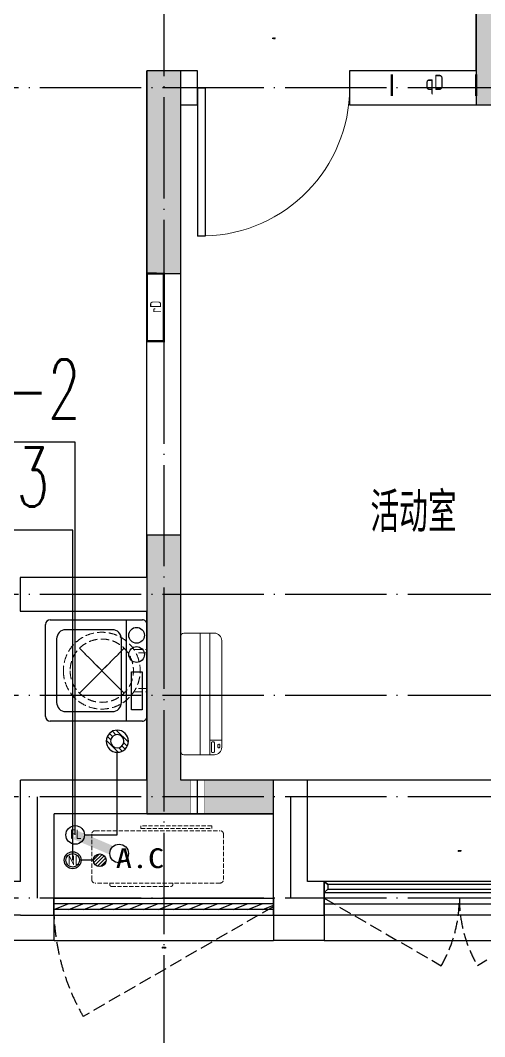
# Model space of a CAD drawing. Extents: x 27938 to 1507990, y 110129 to 923079.
# Drawn here: x 836366 to 839117, y 363004 to 369024 of the extents above; entities that cross this region are included whole.
import ezdxf

# ---------------------------------------------------------------- set-up
doc = ezdxf.new("R2010")
doc.units = 0
doc.header["$LTSCALE"] = 1000
doc.header["$MEASUREMENT"] = 0
for name, pattern in [('$1$DASH', [0.35, 0.25, -0.1]), ('DASH', [0.35, 0.25, -0.1]), ('DOTE', [2.4200000000000004, 2, -0.2, 0.02, -0.2])]:
    doc.linetypes.add(name, pattern=pattern)
for name, color, linetype in [('3-栏杆1', 135, 'Continuous'), ('3.5方案汇报，与郭总、侯月琴确定户型_t8$0$2020.03.04 -1安徽标准化洋房户型(UA）_t8_t8$0$看线', 154, 'Continuous'), ('COLUMN', 9, 'Continuous'), ('DIM_凝结', 150, 'Continuous'), ('DIM_废水', 31, 'Continuous'), ('DOTE', 1, 'Continuous'), ('EQUIP_地漏', 7, 'Continuous'), ('LVTRY', 6, 'Continuous'), ('PIPE-废水', 31, 'TG_F'), ('PUB_HATCH', 8, 'Continuous'), ('PUB_TEXT', 4, 'Continuous'), ('VPIPE-凝结', 150, 'N'), ('VPIPE-废水', 31, 'Continuous'), ('WALL', 9, 'Continuous'), ('WINDOW', 4, 'Continuous'), ('WINDOW_TEXT', 7, 'Continuous'), ('机电标识类', 1, 'Continuous'), ('看线', 251, 'Continuous')]:
    doc.layers.add(name, color=color, linetype=linetype)
for name, color, linetype, lineweight in [('EQUIP-消防', 3, 'Continuous', 20), ('平面-空调室内机', 176, 'Continuous', 9), ('平面-空调预留孔', 173, 'Continuous', 15), ('空调', 76, 'Continuous', 13), ('粉刷', 251, 'Continuous', 9)]:
    doc.layers.add(name, color=color, linetype=linetype, lineweight=lineweight)
doc.styles.add('_TCH_WINDOW', font='SIMPLEX.shx', dxfattribs={"width": 0.7, "height": 3.5, "bigfont": 'GBCBIG.shx'})
doc.styles.add('_TWT_SERIAL', font='SIMPLEX', dxfattribs={"width": 0.8, "height": 3.5, "bigfont": 'HZTXT'})
doc.styles.get("Standard").update_dxf_attribs({"font": 'gbenor.shx', "bigfont": 'gbcbig.shx'})
doc.styles.add('TG_LINETYPE', font='SIMPLEX', dxfattribs={"width": 0.8, "height": 3, "bigfont": 'HZTXT'})
doc.styles.add('房间名称', font='TSSDENG', dxfattribs={"width": 0.8, "bigfont": 'HZTXT'})
doc.styles.add('黑体', font='simhei.ttf')
doc.linetypes.add('N', pattern='A,3,-0.2,["N",Standard,S=0.25,R=0,X=-0.1,Y=-0.115],-0.2', length=3.4)
doc.linetypes.add('TG_F', pattern='A,2,-0.3,["F",TG_LINETYPE,S=0.1,R=0,X=-0.23,Y=-0.15],0', length=2.3)

# ---------------------------------------------------------------- blocks, each defined once
blk = doc.blocks.new('GDGDGDSDA')
at = {"layer": 'DOTE', "color": 0, "linetype": 'DOTE', "ltscale": 0.3}
for p, q in [((428635.0362220362, 370658.3318268224), (428634.7978358797, 359558.331827242)), ((471334.8193115436, 366358.3318253069), (417334.819312298, 366358.3318263437)), ((471334.8193115436, 363358.3318186834), (417334.819312298, 363358.3318186834)), ((471334.8193115436, 362758.3318186833), (417334.819312298, 362758.3318186833)), ((471334.8193115436, 362158.331827242), (417334.819312298, 362158.331827242)), ((427884.8536739056, 362158.331827242), (427884.8407881674, 361558.331827242)), ((429384.8236075286, 362158.331827242), (429384.8364932667, 361558.331827242)), ((471334.8193115436, 361558.331827242), (417334.819312298, 361558.331827242))]:
    blk.add_line(p, q, dxfattribs=at)
blk = doc.blocks.new('GFDGFSDFGD')
at = {"layer": 'PUB_HATCH'}
for points in [[(431966.5784036494, 370823.7242366532), (431316.5776486206, 370823.7237811558), (431316.5776486206, 370623.7235008508), (431766.5784036494, 370623.7242366532), (431766.5784024601, 368523.7281419866), (432166.5784024601, 368523.7281419866), (432166.5784024601, 368723.7281419866), (431966.5784025923, 368723.7281419866)], [(429816.5903770567, 368723.7167772611), (429816.5903740046, 367523.7257142118), (430016.5903773749, 367523.7239627372), (430016.5903773351, 368723.7167773817)], [(430566.578403281, 364323.7167694948), (430566.578403281, 364523.7167694647), (430016.5903762192, 364523.7167694846), (430016.5903769424, 365973.7087152099), (429816.5903769735, 365973.7087152099), (429816.5903762192, 364323.7167694846)]]:
    blk.add_hatch(color=0, dxfattribs=at).paths.add_polyline_path(points)
at = {"layer": 'COLUMN', "color": 0}
for p, q in [((431766.5784036494, 370623.7242366532), (431766.5784024601, 368523.7281419866)), ((429816.5903770567, 368723.7167772611), (429816.5903740046, 367523.7257142118)), ((430016.5903773351, 368723.7167773817), (429816.5903770567, 368723.7167772611)), ((430016.5903773749, 367523.7239627372), (430016.5903773351, 368723.7167773817)), ((431766.5784024601, 368523.7281419866), (432166.5784024601, 368523.7281419866)), ((429816.5903740046, 367523.7257142118), (430016.5903773749, 367523.7239627372)), ((430016.5903769424, 365973.7087152099), (429816.5903769735, 365973.7087152099)), ((429816.5903769735, 365973.7087152099), (429816.5903762192, 364323.7167694846)), ((430016.5903762192, 364523.7167694846), (430016.5903769424, 365973.7087152099)), ((430566.578403281, 364523.7167694647), (430016.5903762192, 364523.7167694846)), ((430566.578403281, 364323.7167694948), (430566.578403281, 364523.7167694647)), ((429816.5903762192, 364323.7167694846), (430566.578403281, 364323.7167694948))]:
    blk.add_line(p, q, dxfattribs=at)
blk = doc.blocks.new('dongkong')
blk.add_wipeout([(-603756.0415179721, 210770.96306340612), (-603756.0415180603, 210570.80961624245), (-603836.0415181214, 210570.80961593534), (-603836.0415181519, 210770.96306307407)])
at = {"layer": '机电标识类', "color": 250, "linetype": 'DASH', "ltscale": 400}
for p, q in [((-603796.0415180789, 210770.9630630909), (-603796.0415180789, 210570.8096162414)), ((-603896.0415180789, 210670.6929921169), (-603696.0415180789, 210670.6929921169))]:
    blk.add_line(p, q, dxfattribs=at)
at = {"layer": '空调', "color": 6, "linetype": 'DASH', "const_width": 2}
blk.add_lwpolyline([(-603756.0415180789, 210770.9630630909), (-603756.0415180789, 210570.8096162414), (-603836.0415180789, 210570.8096162414), (-603836.0415180789, 210770.9630630909)], close=True, dxfattribs=at)
blk = doc.blocks.new('A$C001338C2')
for p, q in [((844.9999883423079, 303.6000072514144), (54.99998834231155, 303.6000543390692)), ((109.0525457565491, 214.7673082745569), (109.0525510513944, 303.6000511174025)), ((-1.49359439092e-05, 248.6000576173246), (-2.84423585981e-05, 22.0000576172315)), ((899.9999715576414, 22.00000397306576), (899.9999850640525, 248.6000039731589)), ((21.99997024633922, 5.63059293199e-05), (877.9999702463392, 5.2843679441e-06))]:
    blk.add_line(p, q)
at = {"lineweight": 5}
for p, q in [((899.9999830474662, 214.7672611304297), (-1.69525337697e-05, 214.7673147745954)), ((899.9999787804518, 143.1781611304468), (-2.12195482163e-05, 143.1782147746126))]:
    blk.add_line(p, q, dxfattribs=at)
for points in [[(89.24090579471158, 226.3562818807586), (22.19125331861505, 226.3562858772129, -0.414213562372504), (16.6912536464406, 231.8562862050385), (16.69125431894281, 243.1390318179401, -0.414213562373095), (22.19125464676836, 248.6390314901146), (89.24090712286488, 248.6390274936603, -0.414213562373095), (94.74090679503934, 243.1390271658347), (94.74090612253713, 231.8562815529331, -0.414213562373095)], [(73.08482630450817, 275.0144977724194), (56.77886350143308, 275.0144987443309, -0.414213562373095), (51.27886382925863, 280.5144990721565), (51.27886400034913, 283.3844664433818, -0.414213562373095), (56.77886432817468, 288.8844661155563), (73.08482713124977, 288.8844651436448, -0.4142135623732024), (78.58482680342422, 283.3844648158192), (78.58482663233372, 280.5144974445939, -0.414213562373095)]]:
    blk.add_lwpolyline(points, format="xyb", close=True)
for centre, radius, start, end in [((54.99998506405609, 248.6000543390692), 55.0000000000001, 89.99999658490542, 179.9999965849054), ((844.9999850640525, 248.6000072514144), 55.0000000000001, 359.9999965849054, 89.99999658490542), ((21.9999715576414, 22.00005630592932), 22.00000000000004, 179.9999965849054, 269.9999965849054), ((877.9999715576414, 22.00000528436794), 22.00000000000004, 269.9999965849054, 359.9999965849054)]:
    blk.add_arc(centre, radius, start, end)
blk = doc.blocks.new('ASDFSD')
at = {"layer": '3-栏杆1', "color": 5}
for p, q in [((681762.5879415963, 334937.5442401596), (681742.3193111992, 334955.3318184742)), ((681742.3193111992, 334955.3318184742), (681762.5879414161, 334937.5442403179)), ((683322.0506668226, 334937.5442278689), (683342.3192972196, 334955.3318061834)), ((683342.3192972196, 334955.3318061834), (683322.0506670028, 334937.5442280272)), ((681742.3193347491, 334888.4150854239), (681762.5879414133, 334908.2619604596)), ((681762.5879414161, 334937.5442403179), (681762.5879414133, 334908.2619604596)), ((683322.0506670028, 334937.4781505512), (681762.5879414163, 334937.5226424761)), ((681762.5879414135, 334908.2403724216), (683322.0506670056, 334908.1959003614)), ((683322.0506670028, 334937.5442280272), (683322.0506670056, 334908.2619481689)), ((683322.0506670056, 334908.2619481689), (683342.3192736697, 334888.4150731332)), ((683342.3192736697, 334888.4150731332), (683322.0506670056, 334908.2619481689))]:
    blk.add_line(p, q, dxfattribs=at)
blk = doc.blocks.new('$TwtSys$00000141')
at = {"color": 1}
for p, q in [((-47.09803151780761, 3.836055847277748), (-5.041545145413693, 45.89254221967349)), ((-47.09803151780761, 3.836055847277748), (-5.041545145413693, 45.89254221967349)), ((-43.60958444554853, -17.52724007043071), (17.52724007042889, 43.60958444554853)), ((-43.60958444554853, -17.52724007043071), (17.52724007042889, 43.60958444554853)), ((-33.23401871576607, -33.23401871577153), (33.23401871576607, 33.23401871576425)), ((-33.23401871576607, -33.23401871576971), (33.23401871576607, 33.23401871576425)), ((-16.17805684451741, -43.53063328177632), (43.79137317708955, 16.43879673983065)), ((-16.17805684451741, -43.53063328177632), (43.79137317708955, 16.43879673983247)), ((5.715553844029273, -46.12975947626182), (46.12974035062325, -5.715572969671484)), ((5.715553844029273, -46.12975947626182), (46.12974035062325, -5.715572969671484))]:
    blk.add_line(p, q, dxfattribs=at)
blk.add_circle((0, -1.818989403545856e-12), 47, dxfattribs=at)
blk.add_circle((0, -1.818989403545856e-12), 47, dxfattribs=at)
blk = doc.blocks.new('RECTANG')
for p, q in [((1.00000000000004, 1.00000000000004), (0, 1.00000000000004)), ((0, 1.00000000000004), (0, 0)), ((1.00000000000004, 0), (1.00000000000004, 1.00000000000004)), ((0, 0), (1.00000000000004, 0))]:
    blk.add_line(p, q)
blk = doc.blocks.new('洗衣机')
at = {"layer": 'LVTRY'}
for p, q in [((3791567.361739737, 243472.1311109139), (3791020.978428917, 243472.1311109139)), ((3791116.547650196, 243472.1311109139), (3791116.547650196, 242871.5050683203)), ((3790993.746954995, 243444.5237557961), (3790993.746954995, 242899.1124234381)), ((3791198.977629842, 243412.6941587822), (3791474.884451542, 243412.6941587822)), ((3791594.59321366, 242899.1124234381), (3791594.59321366, 243444.5237557961)), ((3791145.054954439, 242982.4807401235), (3791145.054954439, 243358.0271784722)), ((3791528.807126945, 243358.0271784722), (3791528.807126945, 242982.4807401235)), ((3791474.884451542, 242927.8137598135), (3791198.977629842, 242927.8137598135)), ((3791020.978428917, 242871.5050683203), (3791567.361739737, 242871.5050683203))]:
    blk.add_line(p, q, dxfattribs=at)
at = {"layer": 'LVTRY', "extrusion": (0, 0, -1)}
for centre, major_axis, ratio, start_param, end_param in [((3791020.978428917, 243444.5237557961), (-1.908531711022078e-08, 27.60735511779785), 0.9863847444471043, -1.570796326112996, 7.008549296472211e-10), ((3791567.361739737, 243444.5237557961), (-5.264563262736361e-09, 27.60735511779785), 0.9863847444471043, 1.933262439024475e-10, 1.570796326982994), ((3791055.147302595, 243379.8474220779), (-1.532403957494624e-08, 46.92390957762836), 0.9863847444493448, 3.141592653920872, 9.424777961100459), ((3791198.977629842, 243358.0271784722), (4.764609934498854e-09, 54.66698031005217), 0.9863847444472746, 4.712388980298719, 6.283185307091227), ((3791474.884451542, 243358.0271784722), (-4.76474120185596e-09, 54.66698031005217), 0.9863847444472746, 8.836242848531128e-11, 1.57079632688087), ((3791055.147302595, 243265.6659087724), (-1.532403957494624e-08, 46.92390957762836), 0.9863847444493448, 3.141592653920872, 9.424777961100459), ((3791198.977629842, 242982.4807401235), (-6.265914279833452e-09, 54.66698031005218), 0.9863847444472746, 3.141592653705994, 4.712388980497749), ((3791474.884451542, 242982.4807401235), (6.265651745155644e-09, 54.66698031005217), 0.986384744447275, 1.570796326681842, 3.141592653473596), ((3791020.978428917, 242899.1124234381), (1.908525212675288e-08, 27.60735511779785), 0.9863847444471043, 3.14159265288894, 4.712388979702792), ((3791567.361739737, 242899.1124234381), (5.264433297526799e-09, 27.60735511779784), 0.9863847444471044, 1.570796326606803, 3.141592653396471)]:
    blk.add_ellipse(centre, major_axis=major_axis, ratio=ratio, start_param=start_param, end_param=end_param, dxfattribs=at)
at = {"layer": 'LVTRY', "xscale": 63.25620569481588, "yscale": 224.5369532744355, "zscale": 64.12934308941763, "rotation": 180}
blk.add_blockref('RECTANG', (3791085.200501846, 243162.4333077016), dxfattribs=at)
blk = doc.blocks.new('$TwtSys$00000543')
for p, q in [((-93.61191613507253, -8.532828222891112), (8.532828222720127, 93.61191613524352)), ((-8.532828222720127, -93.61191613524352), (93.6119161354145, 8.532828222891112)), ((12.46562189858378, 55.00516585458899), (41.70321270589193, 84.24275666206813)), ((39.88082245889382, 39.88082245889382), (66.46803743171768, 66.46803743154669)), ((55.00516585475998, 12.46562189841279), (84.24275666206813, 41.70321270589193)), ((-84.24275666206813, -41.70321270589193), (-55.00516585475998, -12.46562189841279)), ((-66.46803743308556, -66.46803743308556), (-39.88082245889382, -39.88082245889382)), ((-41.70321270589193, -84.24275666206813), (-12.46562189824181, -55.00516585458899))]:
    blk.add_line(p, q)
for radius in [94, 56.4]:
    blk.add_circle((0, 0), radius)
blk = doc.blocks.new('dnfhfn')
at = {"linetype": '$1$DASH', "ltscale": 0.2}
for p, q in [((101.8984962723892, 495.000031470118, -2.359636360997379e-09), (121.8984962723892, 495.000031470118, -2.359636360997379e-09)), ((101.8984962723892, 417.1853479389541, -2.359636360997379e-09), (101.8984962723892, 495.000031470118, -2.359636360997379e-09)), ((121.8984962723892, 495.000031470118, -2.359636360997379e-09), (121.8984962723892, 429.0058331504954, -2.359636360997379e-09)), ((353.1017998967993, 495.000031470118, -2.359636360997379e-09), (333.1017998967993, 495.000031470118, -2.359636360997379e-09)), ((333.1017998967993, 495.000031470118, -2.359636360997379e-09), (333.1017998967993, 429.0058331504954, -2.359636360997379e-09)), ((353.1017998967993, 417.1853479389541, -2.359636360997379e-09), (353.1017998967993, 495.000031470118, -2.359636360997379e-09))]:
    blk.add_line(p, q, dxfattribs=at)
at = {"linetype": '$1$DASH', "ltscale": 0.2, "elevation": -2.359636360997379e-09}
for points in [[(94.91774319857359, 360.0825529289432), (94.91774319857359, 360.0825529289432), (360.0827860850841, 94.91750992601737), (360.0827860850841, 94.91750992601737)], [(360.0827861726284, 360.0825529010035), (94.91774310916662, 94.91750995395705), (94.91774310916662, 94.91750995395705), (360.0827861726284, 360.0825529010035)]]:
    blk.add_lwpolyline(points, close=True, dxfattribs=at)
at = {"linetype": '$1$DASH', "ltscale": 0.2}
for radius in [227.5000000426377, 187.5000000426377]:
    blk.add_circle((227.5002646408975, 227.5000314274803, -2.359636360997379e-09), radius, dxfattribs=at)
blk = doc.blocks.new('gsergvr')
at = {"layer": '平面-空调预留孔', "linetype": 'DASH', "ltscale": 0.1}
for p, q in [((34075.40689820799, 17176.21177392045), (34075.40689820799, 17166.21177392045)), ((34448.2425664645, 17166.21177392045), (34448.2425664645, 17176.21177392045)), ((34085.40689820799, 17156.21177392045), (34438.2425664645, 17156.21177392045))]:
    blk.add_line(p, q, dxfattribs=at)
blk.add_lwpolyline([(34728.55383313683, 17176.21177392068), (33988.55383313683, 17176.21177392045, -0.414213562373517), (33968.55383313683, 17196.21177392045), (33968.5538331373, 17466.21177392045, -0.414213562372746), (33988.5538331373, 17486.21177392045), (34728.55383313636, 17486.21177392045, -0.4142135623727947), (34748.55383313636, 17466.21177392045), (34748.55383313683, 17196.21177392091, -0.4142135623733224)], format="xyb", close=True, dxfattribs=at)
blk.add_lwpolyline([(34679.34183939642, 17515.32109233934), (34259.5236940319, 17515.32109233934), (34259.5236940319, 17500.20703668251), (34679.34183939642, 17500.20703668251)], close=True, dxfattribs=at)
for centre, start, end in [((34085.40689820799, 17166.21177392045), 180, 270), ((34438.2425664645, 17166.21177392045), 270, 0)]:
    blk.add_arc(centre, 10, start, end, dxfattribs=at)
at = {"layer": '平面-空调预留孔', "color": 251, "linetype": 'DASH', "ltscale": 0.1, "true_color": 0x636466, "style": '黑体', "width": 1.2}
blk.add_text('A.C', height=117.045, dxfattribs=at).set_placement((34110.94965887904, 17264.83656359856))
blk = doc.blocks.new('rtyryrtyeeretee')
at = {"layer": '平面-空调预留孔'}
blk.add_blockref('gsergvr', (635673.4605407391, 326705.7952499206), dxfattribs=at)
blk = doc.blocks.new('GDGDRGDGDRGDR')
blk.add_blockref('rtyryrtyeeretee', (-240152.5894561801, 97240.07148390624))
blk = doc.blocks.new('GDGRDGDRGDFD')
at = {"layer": 'EQUIP-消防', "const_width": 12.82051282052028}
blk.add_lwpolyline([(136866.5605577994, 335507.811971089), (136366.5605577994, 335507.8119710906), (136366.5605577991, 335347.8119710904), (136866.5605577991, 335347.8119710888)], close=True, dxfattribs=at)
at = {"layer": 'PUB_TEXT', "color": 7, "true_color": 0xffffff, "style": '房间名称', "width": 0.8}
blk.add_text('qD', height=90, dxfattribs=at).set_placement((136565.0499633249, 335395.5346836653))
blk = doc.blocks.new('FSFSFSFSEG')
at = {"layer": 'EQUIP-消防', "const_width": 12.82051282052028}
blk.add_lwpolyline([(136866.5605577994, 335152.5449090759), (136466.5605577994, 335152.5449090774), (136466.5605577991, 335052.5449090772), (136866.5605577991, 335052.5449090757)], close=True, dxfattribs=at)
at = {"layer": 'PUB_TEXT', "color": 7, "true_color": 0xffffff, "style": '房间名称', "width": 0.8}
blk.add_text('rD', height=64.8, dxfattribs=at).set_placement((136633.7425204425, 335069.0046025831))
blk = doc.blocks.new('GHFHFHTFHCSDCS')
blk.add_blockref('GDGRDGDRGDFD', (294900.0178471453, 33215.91286097257))
at = {"rotation": 89.99999999297357}
blk.add_blockref('FSFSFSFSEG', (764969.1235946793, 230657.1642343822), dxfattribs=at)
blk = doc.blocks.new('$WINLIB2D$00000001')
at = {"color": 0}
for points in [[(-0.4999999999999964, 0.5000000000000142), (-0.4999999999999964, -0.4999999999999858)], [(-0.4999999999999964, 0.5000000000000142), (0.5000000000000036, 0.5000000000000142)], [(0.5000000000000036, -0.4999999999999858), (0.5000000000000036, 0.5000000000000142)], [(0.5000000000000036, 0.1666666666666714), (-0.4999999999999964, 0.1666666666666714)], [(0.5000000000000036, -0.1666666666666572), (-0.4999999999999964, -0.1666666666666572)], [(-0.4999999999999964, -0.4999999999999858), (0.5000000000000036, -0.4999999999999858)]]:
    blk.add_lwpolyline(points, dxfattribs=at)
blk = doc.blocks.new('$DorLib2D$00000001')
at = {"color": 0}
for p, q in [((0.45, 0.9750000000000001), (0.5000000000000002, 0.9750000000000001)), ((0.45, 0), (0.45, 0.9750000000000001)), ((0.5, 0), (0.5, 0.9750000000000001)), ((0.5, 0), (0.45, 0))]:
    blk.add_line(p, q, dxfattribs=at)
at = {"color": 0, "lineweight": 13}
blk.add_arc((0.475, 0), 0.975, 91.4692835813538, 180, dxfattribs=at)
blk = doc.blocks.new('$WINLIB2D$00000039')
at = {"color": 0}
for points in [[(-0.4999999999983409, 0.5000000000445652), (-0.4999999999999964, -0.4999999999999716)], [(0.5000000000016591, 0.4999999999536158), (-0.4999999999983409, 0.5000000000445652)], [(0.4999999999983338, -0.5000000000463842), (0.4999999999999609, 0.4999999999999432)], [(-0.499999999999428, 0.1666666667124446), (0.500000000000572, 0.1666666666205998)], [(-0.3838834764901549, -0.166666666632409), (-0.4479860405916831, 0.1666666667079113)], [(-0.3158924398378069, -0.166666666637866), (-0.3799950039392748, 0.1666666667006353)], [(-0.2479014031851996, -0.166666666645142), (-0.3120039672867243, 0.1666666666951784)], [(-0.1799103665328481, -0.1666666666505989), (-0.2440129306343159, 0.1666666666887977)], [(-0.1119193298802692, -0.1666666666569512), (-0.1760218939817904, 0.1666666666824455)], [(-0.04392829322788927, -0.1666666666633319), (-0.1080308573293216, 0.1666666666760648)], [(0.02406274342471804, -0.1666666666696841), (-0.04003982067680312, 0.1666666666697125)], [(0.09205378007703402, -0.1666666666751411), (0.02795121597557682, 0.1666666666642556)], [(0.1600448167296129, -0.1666666666815217), (0.0959422526280953, 0.1666666666578749)], [(0.2280358533819644, -0.166666666687874), (0.163933289280525, 0.1666666666505989)], [(0.2960268900345753, -0.1666666666942547), (0.231924325933047, 0.1666666666460657)], [(0.3640179266869801, -0.1666666667006069), (0.2999153625854838, 0.166666666639685)], [(0.4320089633395341, -0.1666666667060639), (0.3679063992380058, 0.166666666632409)], [(0.4999999999916831, -0.1666666667115209), (0.4358974358904746, 0.1666666666260568)], [(-0.4518745131427302, -0.1666666666260284), (-0.5000000000072298, 0.08358586507802102)], [(-0.500000000000572, -0.1666666666214951), (0.499999999999428, -0.1666666667124446)], [(0.4999999999983338, -0.5000000000463842), (-0.5000000000016662, -0.4999999999554348)]]:
    blk.add_lwpolyline(points, dxfattribs=at)

msp = doc.modelspace()

# ---------------------------------------------------------------- linework, layer by layer
at = {"color": 8, "const_width": 8}
for points in [[(836266.5787021712, 363723.7243100522), (836266.5787021712, 363573.7243100522), (836566.5787021712, 363573.7243100522), (836566.578702175, 363723.7248237555)], [(837866.5787020557, 363723.7243101134), (837866.5787020557, 363573.7243101134), (838166.5787020557, 363573.7243101134), (838166.5787020595, 363723.7248238167)]]:
    msp.add_lwpolyline(points, dxfattribs=at)
at = {"layer": '3.5方案汇报，与郭总、侯月琴确定户型_t8$0$2020.03.04 -1安徽标准化洋房户型(UA）_t8_t8$0$看线', "color": 8, "ltscale": 10}
msp.add_line((840316.578702177, 364523.7248235066), (838066.5787018576, 364523.7248235425), dxfattribs=at)
at = {"layer": 'DIM_废水'}
msp.add_line((836691.5787021936, 366524.5242617264), (835874.8703699231, 366524.5242617264), dxfattribs=at)
at = {"layer": 'VPIPE-凝结', "color": 8, "ltscale": 0.1}
for points in [[(836746.5787021936, 364198.724831574), (836940.6820277106, 364198.7248315742), (836940.68202771, 364687.924831736)], [(836798.9787019738, 364048.7248220764), (836716.5787021935, 364048.7248238768)]]:
    msp.add_lwpolyline(points, dxfattribs=at)
at = {"layer": 'VPIPE-凝结', "color": 8}
msp.add_circle((836676.5787021935, 364048.7248238768), 40, dxfattribs=at)
at = {"layer": 'VPIPE-废水', "color": 8}
msp.add_circle((836691.5787021936, 364198.7248238769), 55, dxfattribs=at)
at = {"layer": 'WALL', "color": 8}
for p, q in [((839066.5787073557, 368723.7248315641), (839066.5787051717, 370623.7248314521)), ((837416.5787026086, 368723.7248315822), (837116.578702506, 368723.7248316015)), ((837416.5787026049, 368523.7248315795), (837416.5787026086, 368723.7248315822)), ((839066.5787073557, 368723.7248315641), (838316.5787026087, 368723.7248315649)), ((838316.5787026087, 368723.7248315649), (838316.5787026049, 368523.7248315687)), ((837316.5787024613, 368523.7248315797), (837416.5787026049, 368523.7248315795)), ((838316.5787026049, 368523.7248315687), (839166.5787074864, 368523.7248315574)), ((836566.5787021714, 363723.7248249355), (836566.5787021687, 363823.724832713)), ((836366.5787020136, 363723.7248282458), (836266.5787067054, 363723.7248243492)), ((836366.5787021714, 363723.7248249299), (836366.5787020136, 363723.7248282458)), ((836366.5787021714, 363723.7248249299), (836566.5787021714, 363723.7248249355)), ((837866.5787021883, 363723.7248245032), (838166.5787017823, 363723.7248245025))]:
    msp.add_line(p, q, dxfattribs=at)
at = {"layer": 'WINDOW', "color": 8, "linetype": 'DASH', "ltscale": 0.3}
for points in [[(838166.5787017883, 363823.7248245149), (838859.3990248212, 363423.724824513, 0.1316524975905399), (838966.5787017946, 363823.7248245226)], [(839766.5787018009, 363823.7248245149), (839073.758378768, 363423.724824513, -0.1316524975905399), (838966.5787017946, 363823.7248245226)], [(837864.6549135196, 363773.7248249582), (836738.8218885931, 363123.7248249551, -0.1316524976281984), (836564.654913539, 363773.724824963)]]:
    msp.add_lwpolyline(points, format="xyb", dxfattribs=at)
at = {"layer": '看线', "color": 8, "ltscale": 0.5}
for points in [[(838166.5787017511, 363723.7248244052), (838166.5787017511, 363573.7248244052), (839766.5787017755, 363573.7248245322), (839766.5787017768, 363723.7248245064)], [(836566.5787021712, 363573.7243100473), (837866.5787020557, 363573.7243100473)], [(838166.5787020557, 363573.724309579), (842666.5787080916, 363573.724309579)]]:
    msp.add_lwpolyline(points, dxfattribs=at)

# ---------------------------------------------------------------- block references
at = {"color": 8}
for name, p in [('GFDGFSDFGD', (407300.0000036058, 2.235174179077148e-08)), ('GHFHFHTFHCSDCS', (407300, 0)), ('ASDFSD', (156424.2593905515, 28968.39300546824))]:
    msp.add_blockref(name, p, dxfattribs=at)
at = {"layer": 'DOTE', "color": 169}
msp.add_blockref('GDGDGDSDA', (408581.7593905515, 2265.393005468242), dxfattribs=at)
at = {"layer": 'EQUIP_地漏', "color": 8, "xscale": -0.7000000000000001, "yscale": 0.7000000000000001, "zscale": 0.7}
msp.add_blockref('$TwtSys$00000543', (836940.68202771, 364753.7248317359), dxfattribs=at)
at = {"layer": 'EQUIP_地漏', "color": 8, "xscale": -0.8, "yscale": -0.8, "zscale": 0.8, "rotation": 180}
msp.add_blockref('$TwtSys$00000141', (836836.5787019738, 364048.7248220764), dxfattribs=at)
at = {"layer": 'WINDOW', "color": 8}
ref = msp.add_blockref('$DorLib2D$00000001', (837866.5787026364, 368623.7248315824), dxfattribs=dict(at, xscale=900, yscale=900, zscale=900, rotation=179.9999999988986))
ref.add_attrib('A', 'M0922', (837859.718702642, 368913.2498315825), dxfattribs={"layer": 'WINDOW_TEXT', "color": 8, "ltscale": 0.5, "height": 5.95, "rotation": 359.9999999988985, "style": '_TCH_WINDOW', "width": 0.4941176470588236})
ref = msp.add_blockref('$WINLIB2D$00000039', (837215.6168078468, 363773.7248249401), dxfattribs=dict(at, xscale=1299.999999983003, yscale=-100, zscale=1299.999999983003, rotation=180))
ref.add_attrib('A', 'BYC1322b', (837205.1168078469, 363528.2498249197), dxfattribs={"layer": 'WINDOW_TEXT', "color": 8, "ltscale": 0.5, "height": 5.95, "style": '_TCH_WINDOW', "width": 0.4941176470588236})
at = {"layer": '平面-空调预留孔', "color": 8, "xscale": -1, "rotation": 270}
msp.add_blockref('dnfhfn', (836621.4819964501, 364944.0713404507, 2.359636360997379e-09), dxfattribs=at)
at = {"layer": '平面-空调预留孔', "color": 8, "xscale": -0.800000000046565, "yscale": 0.800000000046565, "zscale": 0.800000000046565, "rotation": 269.9999997665698}
msp.add_blockref('A$C001338C2', (837316.7700441325, 364673.7248616355), dxfattribs=at)
at = {"layer": '粉刷', "color": 8, "xscale": -1}
msp.add_blockref('洗衣机', (4628110.325656967, 122001.3236498013), dxfattribs=at)

# ---------------------------------------------------------------- texts
at = {"layer": 'DIM_废水', "color": 7, "style": '_TWT_SERIAL', "width": 0.6400000000000001}
msp.add_text('FL-2', height=350, dxfattribs=at).set_placement((835944.8703699231, 366664.5242617264))

# ---------------------------------------------------------------- next in the draw order: block references
at = {"layer": '平面-空调室内机', "color": 8, "ltscale": 0.3, "rotation": 180}
msp.add_blockref('dongkong', (233620.6338594652, 575094.5344401214), dxfattribs=at)

# ---------------------------------------------------------------- next in the draw order: block references
at = {"color": 8}
msp.add_blockref('GDGDRGDGDRGDR', (407300, -77208.36173827358), dxfattribs=at)

# ---------------------------------------------------------------- next in the draw order: linework, layer by layer
at = {"layer": 'DIM_凝结'}
for p, q in [((836676.5787021935, 366003.6332617264), (835650.428839844, 366003.6332617264)), ((836676.5787021935, 364048.7248238768), (836676.5787021935, 366003.6332617264))]:
    msp.add_line(p, q, dxfattribs=at)
at = {"layer": 'DIM_废水'}
msp.add_line((836691.5787021936, 364198.7248238769), (836691.5787021936, 366524.5242617264), dxfattribs=at)
at = {"layer": 'PIPE-废水', "ltscale": 0.5, "const_width": 55.00000000000001}
msp.add_lwpolyline([(836692.5787021936, 364198.7248238769), (836900.9723573012, 364110.2239005939)], dxfattribs=at)
at = {"layer": 'VPIPE-凝结'}
msp.add_circle((836676.5787021935, 364048.7248238768), 50, dxfattribs=at)
at = {"layer": 'VPIPE-废水'}
for centre in [(836691.5787021936, 364198.7248238769), (836951.5963607715, 364088.7248245059)]:
    msp.add_circle(centre, 55, dxfattribs=at)
at = {"layer": 'WALL', "color": 8}
for p, q in [((837116.578702138, 365723.7248315956), (837116.578702506, 368723.7248316015)), ((837316.578702109, 365623.7248315826), (837316.5787024613, 368523.7248315797)), ((837116.578702138, 365723.7248315956), (836366.4852851785, 365723.7248316086)), ((836366.4852851785, 365723.7248316086), (836366.4852851749, 365523.724831626)), ((837316.5787021297, 364523.7248238584), (837316.578702109, 365623.7248315979)), ((836366.4852851749, 365523.724831626), (837116.5787020737, 365523.724831604)), ((837116.5787021035, 364523.7248238181), (837116.5787020737, 365523.724831604)), ((837116.5787021035, 364523.7248238181), (836366.5787020583, 364523.7248238784)), ((836366.578702076, 363923.724828602), (836366.5787020583, 364523.7248238784)), ((838066.5787021606, 364523.7248237981), (837316.5787021297, 364523.7248238584)), ((838066.5787021848, 363923.7248245177), (838066.5787021606, 364523.7248237981)), ((837216.5787021369, 364323.7248238174), (836566.5787020784, 364323.7248238608)), ((836566.5787021687, 363823.7248327131), (836566.5787020784, 364323.7248238608)), ((837866.5787021641, 364323.7248237344), (837216.5787021369, 364323.7248238174)), ((837866.5787021883, 363723.7248245032), (837866.5787021641, 364323.7248237344)), ((836366.578702076, 363923.724828602), (836266.5786983444, 363923.7248243492)), ((838166.5787017823, 363923.7248245117), (838066.5787021848, 363923.7248245177)), ((838166.5787017823, 363723.7248245025), (838166.5787017823, 363923.7248245117))]:
    msp.add_line(p, q, dxfattribs=at)

# ---------------------------------------------------------------- next in the draw order: block references
at = {"layer": 'WINDOW', "color": 8}
ref = msp.add_blockref('$WINLIB2D$00000001', (838966.5787017436, 363823.7248245148), dxfattribs=dict(at, xscale=-1600, yscale=-200, zscale=-1600))
ref.add_attrib('A', 'TC1617', (838959.2287017608, 364100.6449293836), dxfattribs={"layer": 'WINDOW_TEXT', "color": 8, "ltscale": 0.5, "height": 5.95, "style": '_TCH_WINDOW', "width": 0.4941176470588236})

# ---------------------------------------------------------------- next in the draw order: texts
at = {"layer": 'DIM_凝结', "color": 7, "style": '_TWT_SERIAL', "width": 0.6400000000000001}
msp.add_text('NL-3', height=350, dxfattribs=at).set_placement((835720.428839844, 366143.6332617264))
at = {"layer": 'PUB_TEXT', "color": 8}
for s, height, p in [('活动室', 236.3120567375886, (838439.8179399366, 365992.0076871729)), ('FL', 56.00000000000001, (836661.517763763, 364174.8846221672)), ('NL', 56.00000000000001, (836648.5787019726, 364020.7248220763))]:
    msp.add_text(s, height=height, dxfattribs=at).set_placement(p)

doc.saveas('drawing.dxf')
